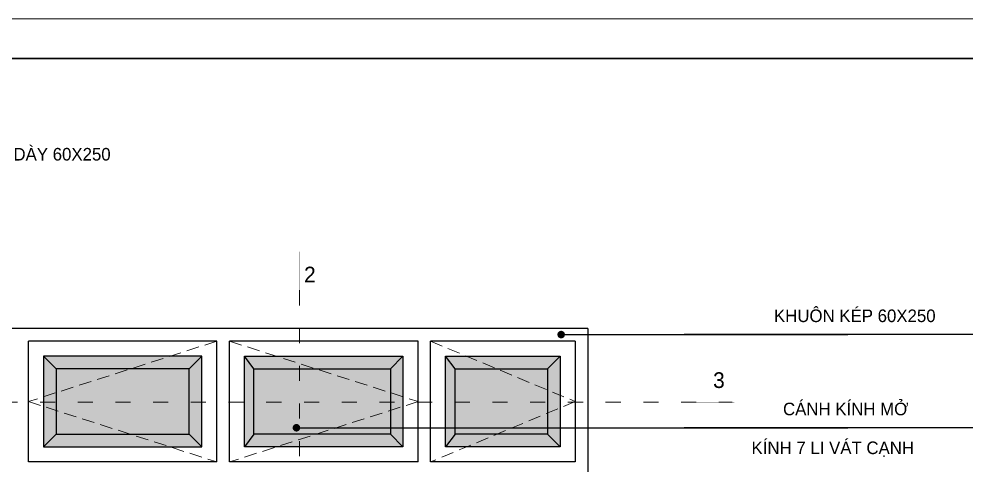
# Model space of a CAD drawing. Header units: millimetres. Extents: x -529782 to -142003, y -492574 to -273331.
# Drawn here: x -230843 to -227075, y -424061 to -422287 of the extents above; entities that cross this region are included whole.
import ezdxf
from ezdxf.enums import TextEntityAlignment as Align

# ---------------------------------------------------------------- set-up
doc = ezdxf.new("R2010")
doc.units = ezdxf.units.MM
doc.header["$LTSCALE"] = 500
doc.header["$MEASUREMENT"] = 0
doc.linetypes.add('ACAD_ISO03W100', pattern=[30, 12, -18])
doc.linetypes.add('HIDDEN', pattern=[0.375, 0.25, -0.125])
doc.layers.get('0').update_dxf_attribs({"linetype": 'CONTINUOUS', "lineweight": 13})
for name, color, linetype, lineweight in [('1.cat 30', 30, 'CONTINUOUS', 35), ('2.thay 145', 145, 'CONTINUOUS', 18), ('3.manh 08', 8, 'CONTINUOUS', 9), ('6.khuat 75', 75, 'HIDDEN', 18), ('9.text \xad white', 7, 'CONTINUOUS', 15), ('CA.dim 08', 251, 'CONTINUOUS', 13)]:
    doc.layers.add(name, color=color, linetype=linetype, lineweight=lineweight)
for name, color, linetype in [('MANH', 5, 'CONTINUOUS'), ('MANH1', 155, 'CONTINUOUS'), ('THAY', 7, 'CONTINUOUS')]:
    doc.layers.add(name, color=color, linetype=linetype)
doc.styles.add('CA.JSC1', font='')
doc.styles.get("Standard").update_dxf_attribs({"font": 'txt.shx', "width": 0.9})
doc.styles.add('VnAvantH', font='')
doc.styles.get('CA.JSC1').set_extended_font_data('.VnAvantH')
doc.styles.get('VnAvantH').set_extended_font_data('.VnAvantH')
doc.dimstyles.new('CA 30', dxfattribs={"dimscale": 0, "dimtxt": 60, "dimasz": 30, "dimexe": 30, "dimexo": 0, "dimgap": 15, "dimtad": 1, "dimdec": 0, "dimzin": 0, "dimdsep": 46, "dimtxsty": 'Standard', "dimblk": 'ARCHTICK', "dimcen": 0.09, "dimdle": 30, "dimclrd": 256, "dimclre": 256, "dimclrt": 7, "dimadec": 0, "dimazin": 0, "dimtfac": 1, "dimtdec": 0, "dimtix": 1, "dimtmove": 2, "dimatfit": 3, "dimldrblk": 'DOT', "dimfxl": 1, "dimtolj": 1, "dimtzin": 0, "dimarcsym": 0})

# ---------------------------------------------------------------- blocks, each defined once
blk = doc.blocks.new('khung co loan')
at = {"layer": '1.cat 30'}
blk.add_lwpolyline([(1158.3, -14553.5), (1158.3, -303.5), (20658.3, -303.5), (20658.3, -14553.5)], close=True, dxfattribs=at)
at = {"layer": '3.manh 08'}
blk.add_lwpolyline([(0, -14850), (21000, -14850), (21000, 0), (0, 0)], close=True, dxfattribs=at)
blk = doc.blocks.new('_ArchTick')
at = {"color": 1, "linetype": 'ByBlock', "const_width": 0.15}
blk.add_lwpolyline([(-0.5, -0.5), (0.5, 0.5)], dxfattribs=at)
blk = doc.blocks.new('_DOT')
at = {"color": 1, "linetype": 'ByBlock'}
blk.add_line((-0.5, 0), (-1, 0), dxfattribs=at)
at = {"color": 1, "linetype": 'ByBlock', "const_width": 0.5}
blk.add_lwpolyline([(-0.25, 0, 1), (0.25, 0, 1)], format="xyb", close=True, dxfattribs=at)

msp = doc.modelspace()

# ---------------------------------------------------------------- hatches: boundary and pattern name
at = {"layer": 'CA.dim 08'}
h = msp.add_hatch(dxfattribs=at)
h.set_pattern_fill('DOTS', color=256, scale=200, style=0)
h.set_pattern_definition([(0, (-15289.149, 13393.014), (6.25, 12.5), [0, -12.5])])
h.paths.add_polyline_path([(-231370.6, -423628.2), (-231370.6, -423988.2), (-230915.6, -423988.2), (-230915.6, -423628.2)])
h.paths.add_polyline_path([(-230745.6, -423628.2), (-230745.6, -423988.2), (-230115.6, -423988.2), (-230115.6, -423628.2)])
h.paths.add_polyline_path([(-229945.6, -423628.2), (-229945.6, -423988.2), (-229315.6, -423988.2), (-229315.6, -423628.2)])
h.paths.add_polyline_path([(-229145.6, -423628.2), (-229145.6, -423988.2), (-228690.6, -423988.2), (-228690.6, -423628.2)])

# ---------------------------------------------------------------- linework, layer by layer
at = {"layer": '1.cat 30', "const_width": 1.25}
for points in [[(-229727.2, -423211.9), (-229727.2, -423213.2), (-229727.2, -423214.4), (-229727.2, -423365.8)], [(-228151.6, -423810.2), (-228150.4, -423810.2), (-228149.1, -423810.2), (-227997.8, -423810.2)]]:
    msp.add_lwpolyline(points, dxfattribs=at)
at = {"layer": '2.thay 145', "color": 1, "linetype": 'ACAD_ISO03W100', "ltscale": 0.01}
for p, q in [((-229727.2, -423365.8), (-229727.2, -426830.7)), ((-232109.1, -423810.2), (-228006.3, -423810.2))]:
    msp.add_line(p, q, dxfattribs=at)
at = {"layer": '6.khuat 75', "ltscale": 0.4}
for points in [[(-230055.6, -423568.2), (-230805.6, -423808.2), (-230055.6, -424048.2)], [(-230005.6, -423568.2), (-229255.6, -423808.2), (-230005.6, -424048.2)], [(-229205.6, -423568.2), (-228630.6, -423808.2), (-229205.6, -424048.2)]]:
    msp.add_lwpolyline(points, dxfattribs=at)
at = {"layer": 'CA.dim 08'}
msp.add_lwpolyline([(-232961.2, -422287.1), (-222094.4, -422287.1), (-222094.4, -429971.5), (-232961.2, -429971.5)], close=True, dxfattribs=at)
at = {"layer": 'MANH'}
for points in [[(-230695.6, -423938.2), (-230165.6, -423938.2), (-230165.6, -423678.2), (-230695.6, -423678.2)], [(-229365.6, -423938.2), (-229908.1, -423938.2), (-229908.1, -423678.2), (-229365.6, -423678.2)], [(-228740.6, -423938.2), (-229108.1, -423938.2), (-229108.1, -423678.2), (-228740.6, -423678.2)]]:
    msp.add_lwpolyline(points, close=True, dxfattribs=at)
at = {"layer": 'MANH1', "linetype": 'HIDDEN', "ltscale": 1000}
for p, q in [((-230695.6, -423678.2), (-230745.6, -423628.2)), ((-230165.6, -423678.2), (-230115.6, -423628.2)), ((-229908.1, -423678.2), (-229945.6, -423628.2)), ((-229365.6, -423678.2), (-229315.6, -423628.2)), ((-229108.1, -423678.2), (-229145.6, -423628.2)), ((-228740.6, -423678.2), (-228690.6, -423628.2)), ((-230695.6, -423938.2), (-230745.6, -423988.2)), ((-230165.6, -423938.2), (-230115.6, -423988.2)), ((-229908.1, -423938.2), (-229945.6, -423988.2)), ((-229365.6, -423938.2), (-229315.6, -423988.2)), ((-229108.1, -423938.2), (-229145.6, -423988.2)), ((-228740.6, -423938.2), (-228690.6, -423988.2))]:
    msp.add_line(p, q, dxfattribs=at)
for points in [[(-230745.6, -423988.2), (-230115.6, -423988.2), (-230115.6, -423628.2), (-230745.6, -423628.2)], [(-229315.6, -423988.2), (-229945.6, -423988.2), (-229945.6, -423628.2), (-229315.6, -423628.2)], [(-228690.6, -423988.2), (-229145.6, -423988.2), (-229145.6, -423628.2), (-228690.6, -423628.2)]]:
    msp.add_lwpolyline(points, close=True, dxfattribs=at)
at = {"layer": 'THAY'}
for p, q in [((-228580.6, -423518.2), (-231480.6, -423518.2)), ((-228580.6, -423518.2), (-228580.6, -426418.2)), ((-230055.6, -423568.2), (-230805.6, -423568.2)), ((-230805.6, -424048.2), (-230805.6, -423568.2)), ((-230055.6, -424048.2), (-230055.6, -423568.2)), ((-229255.6, -423568.2), (-230005.6, -423568.2)), ((-230005.6, -424048.2), (-230005.6, -423568.2)), ((-229255.6, -424048.2), (-229255.6, -423568.2)), ((-229205.6, -424048.2), (-229205.6, -423568.2)), ((-228630.6, -423568.2), (-229205.6, -423568.2)), ((-228630.6, -423568.2), (-228630.6, -424048.2)), ((-230055.6, -424048.2), (-230805.6, -424048.2)), ((-229255.6, -424048.2), (-230005.6, -424048.2)), ((-228630.6, -424048.2), (-229205.6, -424048.2))]:
    msp.add_line(p, q, dxfattribs=at)

# ---------------------------------------------------------------- block references
at = {"layer": '2.thay 145', "xscale": 0.5174686212558299, "yscale": 0.5174686212558299, "zscale": 0.5174686212558299}
msp.add_blockref('khung co loan', (-232961.2, -422287.1), dxfattribs=at)

# ---------------------------------------------------------------- texts
at = {"layer": '9.text \xad white', "style": 'CA.JSC1'}
for s, p in [('cöa gç lim, khu«n kÐp b¶n dµy 60x250', (-230478.3, -422849.9)), ('khu«n kÐp 60x250', (-227196.6, -423492.3)), ('c¸nh kÝnh më', (-227304.2, -423862.8)), ('kÝnh 7 li v¸t c¹nh', (-227282.3, -424017.2))]:
    msp.add_text(s, height=50, dxfattribs=at).set_placement(p, align=Align.RIGHT)
at = {"layer": '9.text \xad white', "style": 'VnAvantH'}
for s, p in [('2', (-229709, -423334.6)), ('3', (-228081.8, -423754.3))]:
    msp.add_text(s, height=62.5, dxfattribs=at).set_placement(p)

# ---------------------------------------------------------------- leaders
at = {"layer": 'CA.dim 08'}
for points in [[(-228686.1, -423542), (-227545.9, -423542)], [(-226276.6, -423542), (-228196.7, -423542)], [(-229739.2, -423912.5), (-227545.9, -423912.5)], [(-226276.6, -423912.5), (-228196.7, -423912.5)]]:
    msp.add_leader(points, dimstyle='CA 30', override={"dimscale": 1}, dxfattribs=at)

doc.saveas('drawing.dxf')
